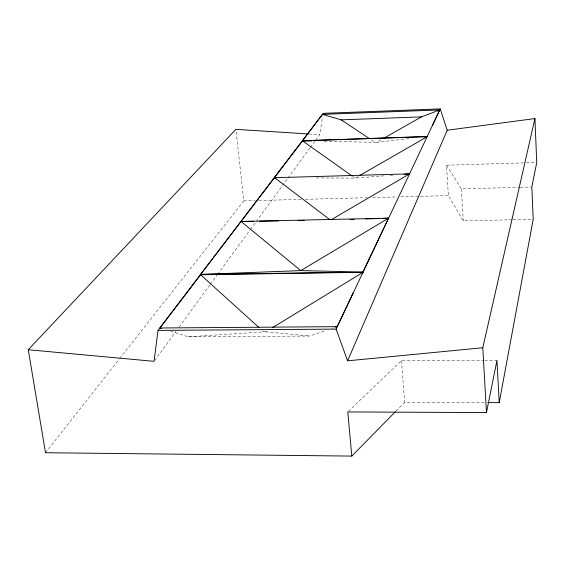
<?xml version="1.0" encoding="UTF-8"?>
<svg xmlns="http://www.w3.org/2000/svg" width="565" height="565" viewBox="0 0 565 565"><rect width="100%" height="100%" fill="white"/><g stroke="black" fill="none" stroke-linecap="round" stroke-linejoin="round"><path stroke-width="0.42" stroke-dasharray="2.83 2.12" d="M315.524 140.381L319.691 134.675L322.629 116.764M154.577 360.618L175.934 331.394M179.056 327.121L209.792 285.064M210.307 284.35L217.08 275.084M217.603 274.378L249.892 230.188M250.415 229.475L255.627 222.342M256.143 221.635L287.394 178.865M287.917 178.152L309.797 148.221M310.312 147.507L315.002 141.095M45.518 452.727L119.06 359.319M119.603 358.627L243.805 200.879L235.965 130.233M396.044 411.073L404.653 402.322L485.208 402.591M348.407 411.327L401.454 360.654L483.817 360.442M170.595 331.274L188.371 336.775L265.712 331.81L267.81 330.532M358.161 176.4L355.124 178.145L315.623 177.933M324.225 141.25L376.523 142.366L382.215 139.131M188.371 336.775L309.571 336.034L325.045 330.779M331.952 328.427L333.682 327.841M376.523 142.366L410.797 138.397M384.045 175.863L355.124 178.145L352.998 176.633M390.182 175.376L392.809 175.171M512.229 219.757L463.265 220.844L448.384 195.617L446.477 165.213L525.358 162.847M526.234 162.819L534.999 162.558M446.477 165.213L461.365 188.88L519.496 187.333M520.372 187.305L531.827 187.001M243.805 200.879L255.267 200.582M258.791 200.49L301.124 199.403M305.531 199.29L367.257 197.701M372.547 197.566L397.237 196.931M400.769 196.839L448.384 195.617M513.105 219.743L533.212 219.298M484.692 360.442L496.96 360.413M309.21 134.011L319.691 134.675M265.712 331.81L309.571 336.034M371.509 140L375.132 142.408M262.555 330.751L263.742 331.825M401.454 360.654L404.653 402.322M461.365 188.88L463.265 220.844"/><path stroke-width="0.85" d="M447.212 130.225L534.921 118.565L482.8 347.75L347.595 360.83L447.212 130.225L440.248 108.911L323.187 113.346L158.009 330.384L154.061 361.332L28.25 349.728L45.518 452.727L351.797 456.089L395.429 411.701M487.828 402.598L499.213 402.633L533.212 219.298L531.827 187.001L536.75 162.501L534.921 118.565M351.797 456.089L347.779 411.934L486.472 412.584L496.96 360.413L499.213 402.633M276.115 177.721L274.357 177.714L302.536 140.862L427.126 136.652L439.69 109.928L322.488 114.363L302.522 140.756L311.88 140.968M409.554 173.801L427.119 136.737L359.672 175.524M347.595 360.83L336.097 329.12L409.554 173.9L331.274 219.707M432.402 125.494L440.248 108.911M335.419 327.248L337.15 326.662L353.295 292.755M362.9 272.033L388.572 218.175L241.071 221.466L300.771 270.6L362.9 272.033L200.596 274.421L274.519 177.707M161.717 328.526L159.944 327.983L200.596 274.76L362.97 272.302M28.25 349.728L235.866 129.357L308.342 133.954M272.69 327.545L362.97 272.344M383.635 138.326L421.419 116.884L439.69 109.928M423.884 136.885L427.211 136.504L302.522 140.756M404.201 174.267L409.463 173.858L274.357 177.714M200.596 274.421L300.771 270.6L388.572 218.175L382.413 218.38M322.488 114.363L341.196 119.844L421.419 116.884M349.869 219.488L354.262 219.34M365.696 218.952L379.772 218.471M241.071 221.466L253.346 221.289M259.49 221.198L278.778 220.915M298.073 220.632L304.21 220.541M159.944 327.983L337.15 326.662M158.009 330.384L336.097 329.12M341.196 119.844L368.62 138.079M302.536 140.862L352.285 176.125M274.625 177.707L329.812 219.623M200.596 274.76L258.982 327.523M482.8 347.75L486.472 412.584"/></g></svg>
